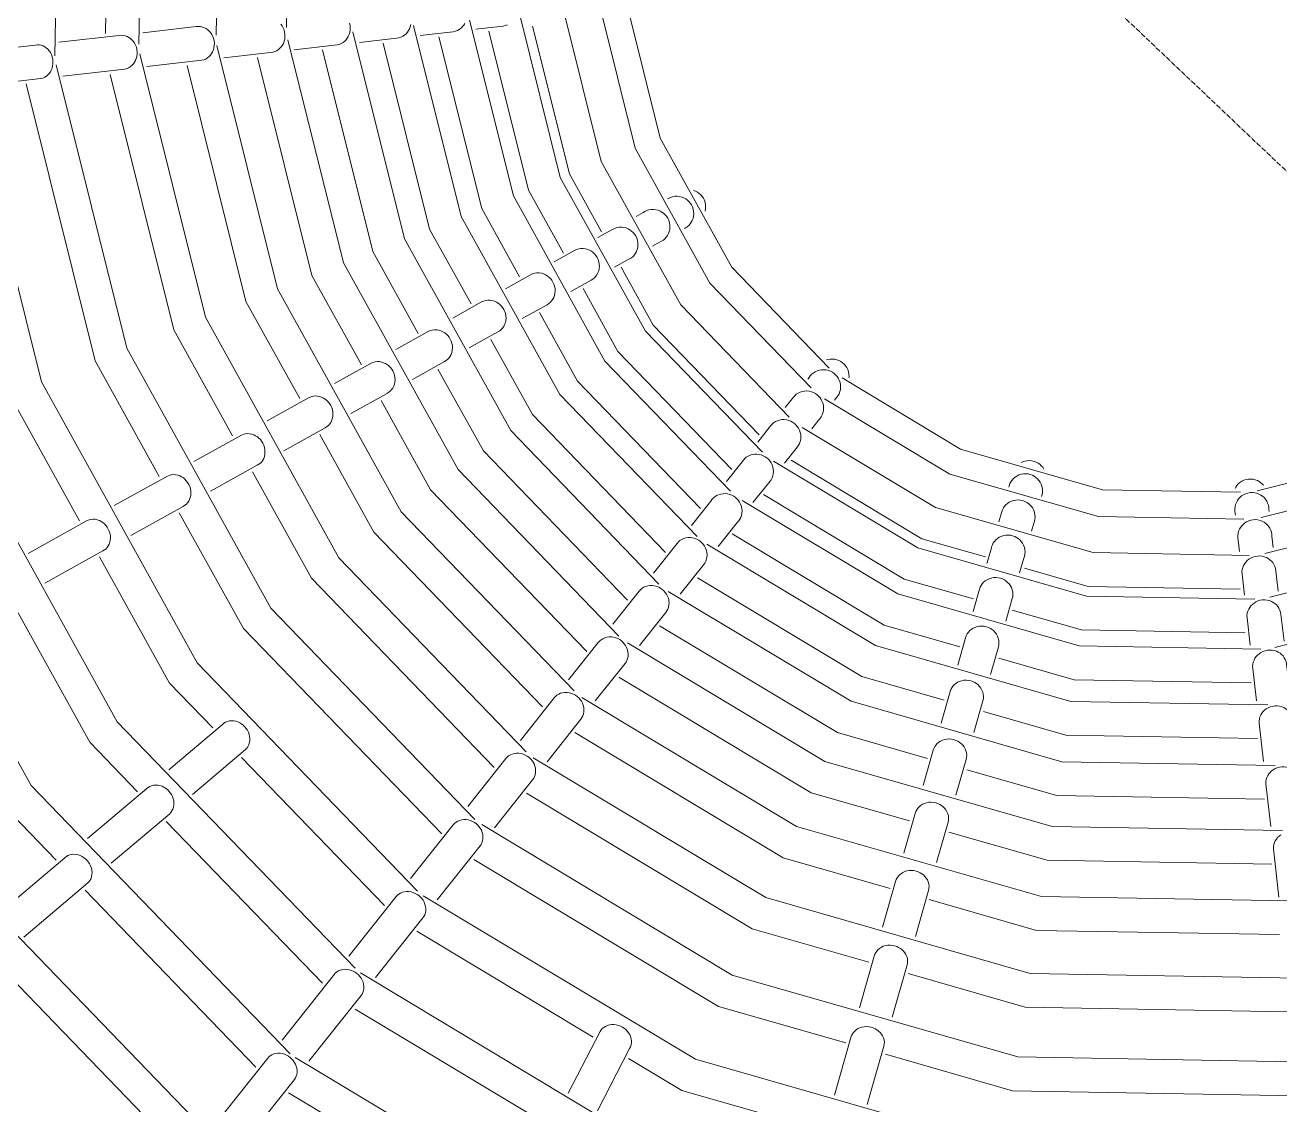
# Model space of a CAD drawing. Header units: millimetres. Extents: x -31757 to 121236, y -27283 to 63658.
# Drawn here: x 50528 to 51190, y 46747 to 47316 of the extents above; entities that cross this region are included whole.
import ezdxf

# ---------------------------------------------------------------- set-up
doc = ezdxf.new("R2010")
doc.units = ezdxf.units.MM
doc.linetypes.add('DASHDOT', pattern=[3.556, 2.54, -0.508, 0, -0.508])
doc.layers.add('11_見えがかり（家具）', color=8, linetype='Continuous', lineweight=9)
doc.layers.add('70_断面の位置', color=6, linetype='DASHDOT', lineweight=9)

msp = doc.modelspace()

# ---------------------------------------------------------------- linework, layer by layer
at = {"layer": '11_見えがかり（家具）'}
for points in [[(50482.28, 46879.04), (50630.75, 46725.29), (50813.95, 46615.22), (51019.4, 46556.3), (51233.1, 46552.57), (51440.49, 46604.28), (51627.42, 46707.9), (51781.16, 46856.37), (51891.24, 47039.57), (51950.16, 47245.02), (51953.89, 47458.72), (51902.18, 47666.11), (51798.56, 47853.04), (51650.09, 48006.78), (51466.89, 48116.86), (51261.44, 48175.78), (51047.74, 48179.51), (50840.35, 48127.8), (50653.42, 48024.18), (50499.68, 47875.71)], [(50764.91, 47660.69), (50702.32, 47556.53), (50667.95, 47436.65), (50665.83, 47315.14)], [(50570.29, 47311.99), (50572.71, 47450.88), (50590.42, 47512.63)], [(50546.4, 47454.82), (50543.7, 47300.24)], [(50590.52, 47448.22), (50588.04, 47306.32)], [(50630.99, 47442.18), (50628.7, 47311.09)], [(50811.99, 47324.37), (50831.9, 47244.51), (50873.87, 47168.8), (50931.04, 47109.59)], [(50831.11, 47326.39), (50849.77, 47251.55), (50889.3, 47180.22), (50942.6, 47125.04)], [(50845.42, 47327.5), (50863.05, 47256.78), (50900.78, 47188.72), (50952.25, 47135.42)], [(50662.89, 47316.89), (50663.54, 47316), (50664.1, 47314.99), (50664.55, 47313.88), (50664.87, 47312.69), (50665.03, 47311.46), (50665.04, 47310.23), (50664.9, 47309.01), (50664.61, 47307.86), (50664.2, 47306.78), (50663.68, 47305.82), (50663.09, 47304.96), (50662.4, 47304.2), (50661.59, 47303.51), (50660.68, 47302.91), (50659.68, 47302.44), (50658.6, 47302.12), (50657.48, 47301.97), (50632.84, 47299.16)], [(50699.14, 47317.36), (50699.4, 47316.15), (50699.51, 47314.92), (50699.46, 47313.69), (50699.26, 47312.51), (50698.93, 47311.4), (50698.48, 47310.39), (50697.95, 47309.48), (50697.31, 47308.65), (50696.56, 47307.89), (50695.69, 47307.21), (50694.71, 47306.64), (50693.65, 47306.22), (50692.54, 47305.96), (50669.97, 47303.39)], [(50759.95, 47317.31), (50759.39, 47316.41), (50758.74, 47315.59), (50757.95, 47314.82), (50757.05, 47314.15), (50756.05, 47313.6), (50754.96, 47313.19), (50753.81, 47312.94), (50736.33, 47310.94)], [(50762.46, 47319.01), (50785.58, 47226.27), (50833.85, 47139.19), (50900.19, 47070.5)], [(50788.9, 47321.91), (50810.32, 47236.01), (50855.22, 47155), (50916.93, 47091.11)], [(50545.83, 47307.34), (50577.57, 47310.95), (50578.67, 47311.06), (50579.76, 47311.01), (50580.83, 47310.79), (50581.83, 47310.42), (50582.76, 47309.94), (50583.59, 47309.36), (50584.35, 47308.67), (50585.07, 47307.85), (50585.71, 47306.91), (50586.25, 47305.85), (50586.67, 47304.7), (50586.94, 47303.5), (50587.07, 47302.26), (50587.05, 47301.04), (50586.88, 47299.85), (50586.58, 47298.74), (50586.17, 47297.72), (50585.67, 47296.81), (50585.07, 47295.97), (50584.36, 47295.19), (50583.53, 47294.5), (50582.6, 47293.92), (50581.59, 47293.48), (50580.51, 47293.2), (50547.86, 47289.48)], [(50590.14, 47312.39), (50618.27, 47315.59), (50619.38, 47315.7), (50620.49, 47315.63), (50621.56, 47315.41), (50622.58, 47315.04), (50623.51, 47314.55), (50624.35, 47313.97), (50625.11, 47313.27), (50625.83, 47312.45), (50626.48, 47311.5), (50627.01, 47310.44), (50627.43, 47309.3), (50627.7, 47308.09), (50627.82, 47306.85), (50627.79, 47305.63), (50627.61, 47304.45), (50627.3, 47303.33), (50626.88, 47302.31), (50626.37, 47301.4), (50625.76, 47300.57), (50625.03, 47299.79), (50624.19, 47299.11), (50623.24, 47298.53), (50622.21, 47298.1), (50621.13, 47297.83), (50592.18, 47294.53)], [(50700.89, 47312.82), (50728.12, 47203.63), (50784.2, 47102.45), (50862.33, 47021.54)], [(50731.45, 47316.69), (50731.17, 47315.53), (50730.75, 47314.45), (50730.23, 47313.48), (50729.63, 47312.62), (50728.93, 47311.84), (50728.11, 47311.13), (50727.19, 47310.53), (50726.16, 47310.04), (50725.06, 47309.71), (50723.92, 47309.53), (50704.33, 47307.3)], [(50732.95, 47316.21), (50758.08, 47215.43), (50810.09, 47121.61), (50882.54, 47046.58)], [(50788.87, 47183.52), (50768.84, 47219.67), (50746.24, 47310.28)], [(50782.45, 47316.59), (50781.34, 47316.19), (50780.19, 47315.94), (50765.7, 47314.29)], [(50812, 47196.17), (50793.57, 47229.41), (50772.67, 47313.25)], [(50832.09, 47207.36), (50815.15, 47237.91), (50795.72, 47315.83)], [(50497.7, 47301.85), (50533.21, 47305.9), (50534.29, 47306.01), (50535.38, 47305.96), (50536.43, 47305.75), (50537.43, 47305.39), (50538.34, 47304.91), (50539.17, 47304.33), (50539.93, 47303.65), (50540.64, 47302.83), (50541.28, 47301.89), (50541.82, 47300.84), (50542.24, 47299.69), (50542.52, 47298.49), (50542.66, 47297.26), (50542.64, 47296.03), (50542.48, 47294.85), (50542.19, 47293.73), (50541.79, 47292.71), (50541.31, 47291.79), (50540.73, 47290.95), (50540.02, 47290.17), (50539.21, 47289.47), (50538.29, 47288.89), (50537.29, 47288.45), (50536.24, 47288.16), (50499.73, 47284)], [(50629.15, 47305.67), (50661.17, 47177.26), (50726.36, 47059.65), (50817.65, 46965.11)], [(50666.62, 47308.56), (50695.94, 47190.96), (50756.4, 47081.88), (50841.28, 46994)], [(50763.25, 47169.29), (50741.33, 47208.84), (50716.89, 47306.87)], [(50588.43, 47301.31), (50623.1, 47162.26), (50693.47, 47035.31), (50792.29, 46932.98)], [(50705.36, 47137.15), (50679.2, 47184.36), (50650.53, 47299.32)], [(50735.34, 47153.79), (50711.37, 47197.03), (50684.86, 47303.34)], [(50544.29, 47295.54), (50581.6, 47145.91), (50657.61, 47008.78), (50765.26, 46897.31)], [(50637.39, 47099.67), (50606.35, 47155.66), (50572.75, 47290.42)], [(50672.86, 47119.35), (50644.42, 47170.66), (50613.41, 47295.04)], [(50444.14, 47283.99), (50487.78, 47108.96), (50576.56, 46948.8), (50702.1, 46818.79)], [(50496.11, 47290.25), (50536.53, 47128.16), (50618.67, 46979.97), (50735.01, 46859.5)], [(50598.71, 47078.23), (50564.85, 47139.32), (50528.43, 47285.39)], [(50387.97, 47277.68), (50435.2, 47088.25), (50531.13, 46915.19), (50667.83, 46773.63)], [(50866.94, 47224.69), (50867.37, 47224.97), (50868.44, 47225.49), (50869.59, 47225.86), (50870.8, 47226.08), (50872.03, 47226.12), (50873.24, 47225.99), (50874.4, 47225.71), (50875.49, 47225.29), (50876.48, 47224.75), (50877.36, 47224.12), (50878.16, 47223.39), (50878.89, 47222.53), (50879.54, 47221.55), (50880.06, 47220.46), (50880.45, 47219.3), (50880.67, 47218.08), (50880.73, 47216.84), (50880.62, 47215.63), (50880.35, 47214.46), (50879.94, 47213.37), (50879.41, 47212.38), (50878.8, 47211.5), (50878.08, 47210.7), (50877.23, 47209.97), (50876.27, 47209.33), (50875.63, 47209.02)], [(50880.63, 47229.2), (50880.64, 47229.2), (50881.74, 47228.78), (50882.74, 47228.25), (50883.62, 47227.62), (50884.43, 47226.89), (50885.17, 47226.04), (50885.82, 47225.06), (50886.34, 47223.98), (50886.73, 47222.81), (50886.95, 47221.59), (50887.01, 47220.36), (50886.9, 47219.13), (50886.69, 47218.26)], [(50850.3, 47215.43), (50854.1, 47217.54), (50854.9, 47218.07), (50855.97, 47218.57), (50857.11, 47218.94), (50858.31, 47219.14), (50859.53, 47219.17), (50860.73, 47219.04), (50861.88, 47218.74), (50862.96, 47218.31), (50863.94, 47217.77), (50864.82, 47217.13), (50865.61, 47216.4), (50866.34, 47215.53), (50866.98, 47214.55), (50867.51, 47213.46), (50867.89, 47212.3), (50868.11, 47211.08), (50868.17, 47209.85), (50868.06, 47208.63), (50867.79, 47207.47), (50867.39, 47206.39), (50866.87, 47205.4), (50866.26, 47204.53), (50865.54, 47203.74), (50864.71, 47203.02), (50863.75, 47202.39), (50862.68, 47201.88), (50858.96, 47199.82)], [(50830.19, 47204.28), (50837.24, 47208.19), (50838.14, 47208.77), (50839.19, 47209.27), (50840.33, 47209.62), (50841.51, 47209.81), (50842.72, 47209.83), (50843.91, 47209.69), (50845.06, 47209.39), (50846.13, 47208.95), (50847.1, 47208.4), (50847.97, 47207.76), (50848.76, 47207.01), (50849.48, 47206.15), (50850.12, 47205.16), (50850.64, 47204.07), (50851.02, 47202.91), (50851.24, 47201.69), (50851.3, 47200.46), (50851.19, 47199.25), (50850.93, 47198.1), (50850.53, 47197.02), (50850.01, 47196.04), (50849.41, 47195.17), (50848.7, 47194.39), (50847.87, 47193.68), (50846.92, 47193.06), (50845.87, 47192.56), (50838.85, 47188.67)], [(50807.1, 47191.57), (50817.88, 47197.55), (50818.93, 47198.03), (50820.05, 47198.37), (50821.23, 47198.55), (50822.43, 47198.56), (50823.61, 47198.41), (50824.74, 47198.1), (50825.8, 47197.65), (50826.77, 47197.09), (50827.63, 47196.45), (50828.41, 47195.7), (50829.14, 47194.83), (50829.77, 47193.84), (50830.28, 47192.75), (50830.66, 47191.58), (50830.88, 47190.37), (50830.94, 47189.14), (50830.83, 47187.94), (50830.57, 47186.79), (50830.18, 47185.72), (50829.67, 47184.74), (50829.07, 47183.89), (50828.37, 47183.11), (50827.55, 47182.41), (50826.61, 47181.8), (50815.83, 47175.83)], [(50781.47, 47177.36), (50794.66, 47184.67), (50795.69, 47185.15), (50796.81, 47185.48), (50797.97, 47185.65), (50799.16, 47185.65), (50800.33, 47185.48), (50801.46, 47185.16), (50802.51, 47184.71), (50803.47, 47184.14), (50804.33, 47183.49), (50805.1, 47182.74), (50805.82, 47181.86), (50806.44, 47180.87), (50806.96, 47179.78), (50807.33, 47178.61), (50807.55, 47177.4), (50807.61, 47176.18), (50807.51, 47174.98), (50807.25, 47173.83), (50806.86, 47172.77), (50806.36, 47171.8), (50805.76, 47170.95), (50805.07, 47170.19), (50804.26, 47169.49), (50803.32, 47168.89), (50790.2, 47161.62)], [(50859.4, 47158.09), (50842.47, 47188.63)], [(50753.55, 47161.88), (50768.83, 47170.36), (50769.86, 47170.82), (50770.96, 47171.14), (50772.12, 47171.3), (50773.3, 47171.29), (50774.46, 47171.11), (50775.57, 47170.79), (50776.62, 47170.32), (50777.57, 47169.75), (50778.42, 47169.09), (50779.19, 47168.34), (50779.9, 47167.46), (50780.52, 47166.46), (50781.03, 47165.37), (50781.4, 47164.21), (50781.62, 47162.99), (50781.68, 47161.77), (50781.58, 47160.58), (50781.33, 47159.44), (50780.94, 47158.38), (50780.45, 47157.42), (50779.86, 47156.58), (50779.17, 47155.82), (50778.37, 47155.14), (50777.44, 47154.55), (50762.27, 47146.14)], [(50840.75, 47144.3), (50822.42, 47177.37)], [(51177.92, 47070.78), (51249.68, 47088.67), (51317.74, 47126.4), (51370.23, 47177.09)], [(50819.38, 47128.48), (50799.27, 47164.76)], [(51180.06, 47056.72), (51254.91, 47075.39), (51326.24, 47114.92), (51381.42, 47168.22)], [(50915.26, 47100.24), (50859.4, 47158.09)], [(50556.71, 47054.94), (50519.78, 47121.56), (50511.8, 47153.57)], [(50723.56, 47145.26), (50740.69, 47154.76), (50741.71, 47155.21), (50742.81, 47155.52), (50743.95, 47155.67), (50745.12, 47155.65), (50746.27, 47155.47), (50747.38, 47155.13), (50748.42, 47154.66), (50749.36, 47154.08), (50750.2, 47153.41), (50750.97, 47152.65), (50751.67, 47151.77), (50752.29, 47150.78), (50752.8, 47149.68), (50753.17, 47148.52), (50753.39, 47147.31), (50753.45, 47146.09), (50753.35, 47144.9), (50753.1, 47143.76), (50752.72, 47142.71), (50752.22, 47141.76), (50751.64, 47140.93), (50750.97, 47140.18), (50750.17, 47139.5), (50749.25, 47138.92), (50732.29, 47129.52)], [(51182.06, 47037.6), (51261.95, 47057.52), (51337.66, 47099.49), (51396.58, 47156.38)], [(50795.62, 47110.9), (50773.62, 47150.58)], [(50691.15, 47127.29), (50710.48, 47138.01), (50711.48, 47138.45), (50712.57, 47138.75), (50713.71, 47138.89), (50714.86, 47138.86), (50716.01, 47138.66), (50717.1, 47138.32), (50718.13, 47137.84), (50719.07, 47137.25), (50719.91, 47136.58), (50720.66, 47135.82), (50721.36, 47134.93), (50721.98, 47133.94), (50722.48, 47132.84), (50722.85, 47131.67), (50723.07, 47130.47), (50723.13, 47129.25), (50723.04, 47128.06), (50722.79, 47126.93), (50722.41, 47125.89), (50721.92, 47124.95), (50721.35, 47124.12), (50720.68, 47123.38), (50719.89, 47122.71), (50718.98, 47122.14), (50699.88, 47111.55)], [(50900.87, 47082.04), (50840.75, 47144.3)], [(50950.83, 47139.77), (50951.42, 47139.96), (50952.63, 47140.18), (50953.87, 47140.24), (50955.09, 47140.12), (50956.27, 47139.85), (50957.36, 47139.43), (50958.36, 47138.9), (50959.25, 47138.28), (50960.06, 47137.55), (50960.8, 47136.7), (50961.45, 47135.72), (50961.98, 47134.64), (50962.37, 47133.48), (50962.6, 47132.26), (50962.65, 47131.02), (50962.6, 47130.41)], [(51184.64, 47014.55), (51270.45, 47035.94), (51351.45, 47080.84), (51415.35, 47142.55)], [(50769.73, 47091.75), (50745.79, 47134.93)], [(50940.95, 47129.62), (50941.58, 47130.42), (50942.2, 47131.3), (50942.91, 47132.09), (50943.76, 47132.82), (50944.73, 47133.46), (50945.8, 47133.98), (50946.96, 47134.36), (50948.17, 47134.57), (50949.4, 47134.62), (50950.62, 47134.5), (50951.79, 47134.22), (50952.89, 47133.81), (50953.88, 47133.27), (50954.77, 47132.65), (50955.58, 47131.92), (50956.32, 47131.07), (50956.98, 47130.1), (50957.51, 47129.02), (50957.9, 47127.86), (50958.13, 47126.65), (50958.19, 47125.42), (50958.09, 47124.21), (50957.83, 47123.04), (50957.42, 47121.96), (50956.9, 47120.97), (50956.28, 47120.09), (50955.57, 47119.3), (50954.93, 47118.5)], [(50884.22, 47061.34), (50819.38, 47128.48)], [(50959.01, 47130.24), (51021.55, 47092.66), (51096.36, 47071.21), (51169.23, 47069.93)], [(51187.39, 46988.06), (51280.19, 47011.2), (51367.27, 47059.47), (51435.96, 47125.81)], [(50655.67, 47107.63), (50677.81, 47119.9), (50678.81, 47120.34), (50679.89, 47120.62), (50681.01, 47120.75), (50682.16, 47120.71), (50683.29, 47120.51), (50684.38, 47120.15), (50685.4, 47119.67), (50686.34, 47119.07), (50687.16, 47118.4), (50687.92, 47117.63), (50688.61, 47116.74), (50689.22, 47115.74), (50689.72, 47114.64), (50690.09, 47113.48), (50690.31, 47112.27), (50690.37, 47111.06), (50690.28, 47109.88), (50690.04, 47108.75), (50689.66, 47107.71), (50689.18, 47106.78), (50688.61, 47105.96), (50687.95, 47105.23), (50687.16, 47104.57), (50686.26, 47104.01), (50664.39, 47091.89)], [(50824.25, 46985.94), (50741.93, 47071.18), (50715.8, 47118.32)], [(50928.99, 47114.59), (50932.7, 47119.25), (50933.31, 47120.12), (50934.02, 47120.91), (50934.86, 47121.63), (50935.82, 47122.26), (50936.88, 47122.77), (50938.03, 47123.14), (50939.24, 47123.34), (50940.47, 47123.39), (50941.68, 47123.26), (50942.85, 47122.98), (50943.94, 47122.56), (50944.94, 47122.02), (50945.82, 47121.4), (50946.63, 47120.67), (50947.38, 47119.82), (50948.03, 47118.85), (50948.57, 47117.78), (50948.96, 47116.63), (50949.2, 47115.42), (50949.27, 47114.2), (50949.17, 47113), (50948.91, 47111.84), (50948.52, 47110.76), (50948, 47109.78), (50947.39, 47108.91), (50946.68, 47108.13), (50942.98, 47103.47)], [(50949.74, 47119.28), (51015.85, 47079.56), (51094.25, 47057.08), (51170.96, 47055.74)], [(50865.81, 47038.22), (50795.62, 47110.9)], [(50914.56, 47096.44), (50920.75, 47104.23), (50921.35, 47105.09), (50922.05, 47105.87), (50922.89, 47106.58), (50923.84, 47107.2), (50924.9, 47107.7), (50926.04, 47108.06), (50927.24, 47108.26), (50928.46, 47108.3), (50929.67, 47108.16), (50930.84, 47107.88), (50931.93, 47107.45), (50932.92, 47106.92), (50933.81, 47106.29), (50934.62, 47105.57), (50935.36, 47104.72), (50936.02, 47103.75), (50936.56, 47102.68), (50936.96, 47101.54), (50937.2, 47100.34), (50937.28, 47099.12), (50937.19, 47097.93), (50936.94, 47096.78), (50936.55, 47095.72), (50936.04, 47094.74), (50935.44, 47093.89), (50934.74, 47093.11), (50928.54, 47085.32)], [(50616.99, 47086.19), (50642.05, 47100.08), (50643.04, 47100.5), (50644.11, 47100.78), (50645.22, 47100.89), (50646.36, 47100.84), (50647.48, 47100.63), (50648.56, 47100.27), (50649.58, 47099.77), (50650.5, 47099.17), (50651.32, 47098.49), (50652.07, 47097.72), (50652.76, 47096.83), (50653.37, 47095.82), (50653.87, 47094.73), (50654.23, 47093.56), (50654.45, 47092.36), (50654.51, 47091.15), (50654.42, 47089.97), (50654.18, 47088.85), (50653.82, 47087.82), (50653.34, 47086.89), (50652.77, 47086.08), (50652.12, 47085.36), (50651.34, 47084.71), (50650.45, 47084.16), (50625.72, 47070.45)], [(50711.89, 47048.94), (50683.39, 47100.35)], [(50937.92, 47104.18), (51008.2, 47061.95), (51091.41, 47038.09), (51173.7, 47036.65)], [(50845.77, 47013.01), (50769.73, 47091.75)], [(50898, 47075.63), (50906.32, 47086.09), (50906.91, 47086.94), (50907.61, 47087.71), (50908.43, 47088.41), (50909.38, 47089.02), (50910.43, 47089.52), (50911.57, 47089.87), (50912.76, 47090.06), (50913.98, 47090.08), (50915.18, 47089.95), (50916.34, 47089.66), (50917.43, 47089.23), (50918.42, 47088.69), (50919.31, 47088.07), (50920.12, 47087.34), (50920.87, 47086.5), (50921.53, 47085.53), (50922.07, 47084.47), (50922.48, 47083.33), (50922.72, 47082.13), (50922.8, 47080.93), (50922.72, 47079.74), (50922.48, 47078.61), (50922.09, 47077.55), (50921.59, 47076.59), (50921, 47075.74), (50920.31, 47074.97), (50911.99, 47064.51)], [(50922.81, 47086.43), (50998.95, 47040.68), (51087.98, 47015.15), (51176.84, 47013.6)], [(51034.58, 47035.82), (51001.02, 47045.44), (50932.08, 47086.86)], [(51053.5, 47085.57), (51054.31, 47085.97), (51055.47, 47086.35), (51056.69, 47086.58), (51057.93, 47086.63), (51059.15, 47086.52), (51060.33, 47086.25), (51061.43, 47085.84), (51062.43, 47085.31), (51063.32, 47084.69), (51064.12, 47083.96), (51064.87, 47083.11), (51065.52, 47082.14), (51065.53, 47082.13)], [(50574.99, 47062.9), (50603.06, 47078.46), (50604.04, 47078.88), (50605.1, 47079.15), (50606.21, 47079.25), (50607.33, 47079.19), (50608.45, 47078.97), (50609.52, 47078.6), (50610.52, 47078.09), (50611.44, 47077.49), (50612.26, 47076.8), (50613, 47076.02), (50613.69, 47075.13), (50614.29, 47074.12), (50614.78, 47073.02), (50615.15, 47071.86), (50615.37, 47070.66), (50615.43, 47069.45), (50615.34, 47068.28), (50615.11, 47067.16), (50614.74, 47066.14), (50614.27, 47065.22), (50613.71, 47064.42), (50613.06, 47063.7), (50612.29, 47063.06), (50611.41, 47062.52), (50583.71, 47047.17)], [(50679, 47024.6), (50647.91, 47080.69)], [(51047.15, 47073.4), (51047.55, 47074.49), (51048.07, 47075.48), (51048.69, 47076.36), (51049.41, 47077.16), (51050.26, 47077.89), (51051.23, 47078.53), (51052.3, 47079.06), (51053.47, 47079.44), (51054.68, 47079.66), (51055.92, 47079.72), (51057.14, 47079.61), (51058.32, 47079.34), (51059.42, 47078.93), (51060.42, 47078.41), (51061.31, 47077.8), (51062.12, 47077.08), (51062.87, 47076.24), (51063.53, 47075.27), (51064.07, 47074.2), (51064.46, 47073.05), (51064.69, 47071.84), (51064.76, 47070.62), (51064.66, 47069.41), (51064.39, 47068.25), (51064.21, 47067.77)], [(51046.99, 47072.71), (51047.15, 47073.4)], [(51166.35, 47071.98), (51166.71, 47072.65), (51167.33, 47073.54), (51168.06, 47074.35), (51168.91, 47075.09)], [(51168.91, 47075.09), (51169.89, 47075.74), (51170.97, 47076.27), (51172.13, 47076.65), (51173.35, 47076.88), (51174.59, 47076.94), (51175.81, 47076.83), (51176.99, 47076.56), (51178.09, 47076.15), (51179.09, 47075.62), (51179.97, 47075), (51180.78, 47074.28), (51181.3, 47073.69)], [(50879.6, 47052.5), (50889.78, 47065.29), (50890.36, 47066.13), (50891.05, 47066.89), (50891.87, 47067.59), (50892.81, 47068.19), (50893.85, 47068.67), (50894.98, 47069.01), (50896.17, 47069.2), (50897.38, 47069.22), (50898.58, 47069.07), (50899.73, 47068.78), (50900.82, 47068.35), (50901.81, 47067.81), (50902.7, 47067.18), (50903.51, 47066.46), (50904.26, 47065.61), (50904.92, 47064.65), (50905.47, 47063.59), (50905.88, 47062.46), (50906.13, 47061.27), (50906.22, 47060.07), (50906.14, 47058.9), (50905.9, 47057.77), (50905.53, 47056.72), (50905.04, 47055.77), (50904.45, 47054.93), (50903.76, 47054.17), (50893.59, 47041.38)], [(50906.31, 47065.59), (50988.35, 47016.3), (51084.05, 46988.85), (51179.92, 46987.18)], [(51028.27, 47013.71), (50991.77, 47024.17), (50917.59, 47068.75)], [(51043.6, 47060.72), (51044.11, 47061.7), (51044.72, 47062.57), (51045.44, 47063.36), (51046.28, 47064.09), (51047.24, 47064.73), (51048.32, 47065.25), (51049.47, 47065.63), (51050.69, 47065.85), (51051.92, 47065.91), (51053.15, 47065.8), (51054.32, 47065.53), (51055.42, 47065.13), (51056.43, 47064.61), (51057.32, 47064), (51058.14, 47063.3), (51058.89, 47062.46), (51059.56, 47061.51), (51060.1, 47060.45), (51060.5, 47059.31), (51060.74, 47058.11), (51060.82, 47056.9), (51060.72, 47055.7), (51060.47, 47054.56), (51060.13, 47053.65), (51058.94, 47049.48)], [(51167.02, 47064.61), (51167.56, 47065.6), (51168.19, 47066.47), (51168.92, 47067.27), (51169.78, 47067.99), (51170.76, 47068.63), (51171.85, 47069.15), (51173.02, 47069.52), (51174.24, 47069.74), (51175.48, 47069.79), (51176.7, 47069.67), (51177.87, 47069.4), (51178.96, 47068.98), (51179.96, 47068.45), (51180.84, 47067.83), (51181.64, 47067.11), (51182.38, 47066.27), (51183.02, 47065.3), (51183.54, 47064.23), (51183.92, 47063.07), (51184.13, 47061.87), (51184.17, 47060.85), (51184.29, 47059.84)], [(50643.14, 46998.07), (50609.31, 47059.11)], [(51041.77, 47054.4), (51042.94, 47058.49), (51043.2, 47059.64), (51043.6, 47060.72)], [(51166.56, 47057.82), (51166.45, 47058.74), (51166.24, 47059.94), (51166.19, 47061.17), (51166.31, 47062.37), (51166.6, 47063.53), (51167.02, 47064.61)], [(50529.56, 47037.72), (50560.72, 47054.99), (50561.69, 47055.4), (50562.74, 47055.65), (50563.84, 47055.75), (50564.96, 47055.68), (50566.06, 47055.44), (50567.12, 47055.06), (50568.12, 47054.55), (50569.03, 47053.94), (50569.84, 47053.25), (50570.58, 47052.47), (50571.26, 47051.57), (50571.86, 47050.56), (50572.35, 47049.46), (50572.71, 47048.3), (50572.93, 47047.1), (50572.99, 47045.89), (50572.91, 47044.73), (50572.68, 47043.62), (50572.32, 47042.6), (50571.85, 47041.69), (50571.3, 47040.89), (50570.66, 47040.18), (50569.89, 47039.55), (50569.02, 47039.02), (50538.28, 47021.98)], [(51169.21, 47051.39), (51169.84, 47052.25), (51170.58, 47053.03), (51171.44, 47053.75), (51172.43, 47054.38), (51173.52, 47054.89), (51174.69, 47055.25), (51175.91, 47055.46), (51177.15, 47055.51), (51178.37, 47055.38), (51179.54, 47055.11), (51180.63, 47054.69), (51181.62, 47054.17), (51182.5, 47053.55), (51183.3, 47052.83), (51184.03, 47051.99), (51184.67, 47051.03), (51185.18, 47049.97), (51185.55, 47048.83), (51185.76, 47047.63), (51185.78, 47046.77), (51186.47, 47040.76)], [(50800.89, 46956.78), (50711.89, 47048.94)], [(50859.51, 47027.35), (50871.96, 47043), (50872.64, 47043.75), (50873.45, 47044.43), (50874.38, 47045.03), (50875.42, 47045.5), (50876.54, 47045.83), (50877.72, 47046.01), (50878.93, 47046.02), (50880.12, 47045.87), (50881.28, 47045.57), (50882.36, 47045.14), (50883.35, 47044.6), (50884.24, 47043.97), (50885.05, 47043.25), (50885.8, 47042.41), (50886.46, 47041.45), (50887.01, 47040.39), (50887.43, 47039.26), (50887.69, 47038.09), (50887.78, 47036.9), (50887.71, 47035.73), (50887.48, 47034.61), (50887.11, 47033.57), (50886.63, 47032.63), (50886.05, 47031.79), (50873.6, 47016.14)], [(51021.04, 46988.36), (50981.17, 46999.79), (50901, 47047.96)], [(51038.29, 47042.22), (51038.8, 47043.19), (51039.4, 47044.05), (51040.1, 47044.83), (51040.94, 47045.55), (51041.9, 47046.19), (51042.97, 47046.7), (51044.13, 47047.08), (51045.34, 47047.3), (51046.57, 47047.36), (51047.79, 47047.25), (51048.97, 47046.99), (51050.07, 47046.59), (51051.08, 47046.08), (51051.98, 47045.48), (51052.8, 47044.78), (51053.56, 47043.95), (51054.23, 47043.01), (51054.78, 47041.96), (51055.19, 47040.83), (51055.44, 47039.65), (51055.52, 47038.45), (51055.43, 47037.27), (51055.18, 47036.13), (51054.81, 47035.12), (51052.59, 47027.38)], [(51168.73, 47038.74), (51168.06, 47044.61), (51167.85, 47045.8), (51167.81, 47047.01), (51167.94, 47048.2), (51168.23, 47049.35), (51168.66, 47050.42), (51169.21, 47051.39)], [(50887.61, 47042.64), (50976.56, 46989.19), (51079.68, 46959.62), (51183.59, 46957.81)], [(51035.44, 47032.3), (51037.65, 47040.01), (51037.9, 47041.15), (51038.29, 47042.22)], [(50604.2, 46969.26), (50567.23, 47035.97)], [(51171.28, 47015.7), (51170.02, 47026.76), (51169.99, 47027.96), (51170.13, 47029.14), (51170.43, 47030.27), (51170.86, 47031.33), (51171.41, 47032.29), (51172.05, 47033.14), (51172.8, 47033.91)], [(51172.8, 47033.91), (51173.67, 47034.62), (51174.66, 47035.23), (51175.75, 47035.73), (51176.92, 47036.09), (51178.15, 47036.29), (51179.38, 47036.33), (51180.6, 47036.2), (51181.77, 47035.92), (51182.86, 47035.51), (51183.85, 47034.98), (51184.72, 47034.37), (51185.51, 47033.66), (51186.24, 47032.82), (51186.87, 47031.87), (51187.37, 47030.82), (51187.73, 47029.69), (51187.93, 47028.5), (51189.16, 47017.73)], [(51169.04, 47018.88), (51088.75, 47020.29), (51055.16, 47029.91)], [(50775.42, 46924.76), (50679, 47024.6)], [(50837.98, 47000.28), (50851.92, 47017.8), (50852.59, 47018.54), (50853.39, 47019.21), (50854.31, 47019.8), (50855.34, 47020.26), (50856.46, 47020.59), (50857.64, 47020.75), (50858.84, 47020.76), (50860.03, 47020.61), (50861.18, 47020.3), (50862.26, 47019.87), (50863.25, 47019.32), (50864.13, 47018.7), (50864.94, 47017.98), (50865.69, 47017.13), (50866.36, 47016.18), (50866.91, 47015.13), (50867.33, 47014), (50867.6, 47012.83), (50867.7, 47011.65), (50867.63, 47010.49), (50867.41, 47009.38), (50867.05, 47008.35), (50866.57, 47007.42), (50866, 47006.59), (50852.07, 46989.08)], [(51012.8, 46960.23), (50969.38, 46972.68), (50882.77, 47024.72)], [(51028.1, 47006.98), (51031.5, 47018.83), (51031.88, 47019.88)], [(51031.88, 47019.88), (51032.38, 47020.84), (51032.97, 47021.69), (51033.68, 47022.47), (51034.51, 47023.19), (51035.46, 47023.81), (51036.53, 47024.32), (51037.68, 47024.7), (51038.88, 47024.92), (51040.12, 47024.97), (51041.34, 47024.87), (51042.52, 47024.61), (51043.62, 47024.22), (51044.63, 47023.71), (51045.53, 47023.12), (51046.36, 47022.43), (51047.12, 47021.61), (51047.8, 47020.67), (51048.35, 47019.64), (51048.77, 47018.52), (51049.03, 47017.35), (51049.12, 47016.17), (51049.04, 47014.99), (51048.8, 47013.87), (51045.4, 47002.02)], [(50867.31, 47017.59), (50963.72, 46959.66), (51074.92, 46927.77), (51187.44, 46925.81)], [(51175.47, 47010.82), (51176.34, 47011.52), (51177.34, 47012.12), (51178.43, 47012.61), (51179.61, 47012.96), (51180.83, 47013.16), (51182.07, 47013.19), (51183.29, 47013.06), (51184.46, 47012.78), (51185.54, 47012.37), (51186.52, 47011.84), (51187.4, 47011.23), (51188.18, 47010.52), (51188.9, 47009.69), (51189.52, 47008.75), (51190.02, 47007.71), (51190.37, 47006.58), (51190.56, 47005.42), (51192.17, 46991.32)], [(50562.09, 46938.09), (50521.8, 47010.78)], [(51171.71, 46995.84), (51085.32, 46997.35), (51048.78, 47007.83)], [(51174.29, 46989.28), (51172.64, 47003.77), (51172.62, 47004.95), (51172.77, 47006.12), (51173.07, 47007.24), (51173.52, 47008.28), (51174.07, 47009.23), (51174.72, 47010.07), (51175.47, 47010.82)], [(51004.01, 46929.54), (50956.54, 46943.15), (50862.72, 46999.53)], [(51024.53, 46994.28), (51025.03, 46995.23), (51025.62, 46996.08), (51026.31, 46996.84), (51027.13, 46997.55), (51028.08, 46998.17), (51029.14, 46998.68), (51030.29, 46999.05), (51031.5, 46999.27), (51032.73, 46999.33), (51033.95, 46999.22), (51035.13, 46998.97), (51036.23, 46998.58), (51037.25, 46998.08), (51038.15, 46997.49), (51038.98, 46996.81), (51039.75, 46996), (51040.43, 46995.08), (51040.99, 46994.05), (51041.42, 46992.95), (51041.68, 46991.79), (51041.78, 46990.62), (51041.71, 46989.46), (51041.48, 46988.34), (51037.32, 46973.85)], [(50747.76, 46889.74), (50643.14, 46998.07)], [(50814.72, 46971.03), (50830.39, 46990.73), (50831.05, 46991.47), (50831.85, 46992.13), (50832.76, 46992.71), (50833.79, 46993.16), (50834.9, 46993.48), (50836.07, 46993.64), (50837.26, 46993.64), (50838.45, 46993.48), (50839.59, 46993.17), (50840.67, 46992.73), (50841.66, 46992.19), (50842.55, 46991.56), (50843.36, 46990.84), (50844.11, 46990), (50844.78, 46989.05), (50845.34, 46988), (50845.76, 46986.88), (50846.03, 46985.72), (50846.13, 46984.54), (50846.08, 46983.39), (50845.86, 46982.29), (50845.51, 46981.27), (50845.04, 46980.34), (50844.47, 46979.53), (50828.8, 46959.83)], [(51020.02, 46978.81), (51024.16, 46993.24), (51024.53, 46994.28)], [(50845.77, 46990.53), (50949.93, 46927.94), (51069.81, 46893.57), (51191.32, 46891.45)], [(51179.96, 46985.4), (51181.03, 46985.93), (51182.18, 46986.34), (51183.39, 46986.59), (51184.63, 46986.68), (51185.85, 46986.61), (51187.03, 46986.4), (51188.14, 46986.04), (51189.15, 46985.57), (51190.05, 46985.01), (51190.87, 46984.36), (51191.64, 46983.57), (51192.31, 46982.67), (51192.86, 46981.67), (51193.27, 46980.58), (51193.52, 46979.43), (51195.52, 46961.95)], [(51174.88, 46969.42), (51081.39, 46971.05), (51041.66, 46982.44)], [(51177.64, 46959.91), (51175.7, 46976.92), (51175.62, 46978.08), (51175.7, 46979.24), (51175.95, 46980.36), (51176.34, 46981.41), (51176.85, 46982.37), (51177.45, 46983.23), (51178.16, 46984.02), (51178.99, 46984.75), (51179.96, 46985.4)], [(50627.03, 46945.63), (50604.2, 46969.26)], [(50994.56, 46896.58), (50942.75, 46911.44), (50841.18, 46972.47)], [(51016.37, 46965.82), (51016.85, 46966.76), (51017.44, 46967.6), (51018.13, 46968.36), (51018.95, 46969.06), (51019.89, 46969.68), (51020.94, 46970.18), (51022.09, 46970.55), (51023.29, 46970.77), (51024.52, 46970.82), (51025.74, 46970.72), (51026.92, 46970.47), (51028.03, 46970.09), (51029.04, 46969.59), (51029.95, 46969.01), (51030.78, 46968.34), (51031.56, 46967.54), (51032.24, 46966.62), (51032.81, 46965.61), (51033.25, 46964.52), (51033.52, 46963.37), (51033.63, 46962.21), (51033.56, 46961.06), (51033.34, 46959.96), (51028.52, 46943.16)], [(50789.24, 46939.01), (50807.12, 46961.48), (50807.78, 46962.21), (50808.57, 46962.86), (50809.48, 46963.43), (50810.49, 46963.88), (50811.6, 46964.18), (50812.76, 46964.34), (50813.95, 46964.33), (50815.13, 46964.16), (50816.27, 46963.85), (50817.35, 46963.41), (50818.34, 46962.86), (50819.22, 46962.24), (50820.03, 46961.52), (50820.79, 46960.68), (50821.46, 46959.73), (50822.02, 46958.68), (50822.45, 46957.57), (50822.72, 46956.41), (50822.83, 46955.25), (50822.78, 46954.1), (50822.57, 46953.01), (50822.23, 46952), (50821.77, 46951.08), (50821.21, 46950.28), (50803.33, 46927.8)], [(50821.74, 46961.74), (50935.03, 46893.67), (51064.28, 46856.61), (51194.91, 46854.33)], [(51011.22, 46948.12), (51016, 46964.79), (51016.37, 46965.82)], [(51178.14, 46940.05), (51077.02, 46941.82), (51033.56, 46954.28)], [(51181.29, 46927.91), (51178.99, 46948.07), (51178.98, 46949.23), (51179.15, 46950.37), (51179.47, 46951.46), (51179.93, 46952.48), (51180.5, 46953.4), (51181.16, 46954.21), (51181.92, 46954.95), (51182.8, 46955.62)], [(51182.8, 46955.62), (51183.8, 46956.21), (51184.91, 46956.67), (51186.09, 46957.01), (51187.31, 46957.19), (51188.55, 46957.21), (51189.77, 46957.07), (51190.93, 46956.79), (51192.01, 46956.37), (51192.98, 46955.85), (51193.84, 46955.25), (51194.62, 46954.55), (51195.33, 46953.73), (51195.93, 46952.81), (51196.42, 46951.78), (51196.75, 46950.68), (51196.93, 46949.54), (51199.16, 46929.95)], [(50603.76, 46923.5), (50632.06, 46947.46), (50632.82, 46948.09), (50633.7, 46948.61), (50634.68, 46949.02), (50635.74, 46949.28), (50636.86, 46949.39), (50638.01, 46949.33), (50639.14, 46949.11), (50640.24, 46948.75), (50641.27, 46948.27), (50642.22, 46947.68), (50643.07, 46947.01), (50643.85, 46946.26), (50644.57, 46945.39), (50645.21, 46944.41), (50645.75, 46943.34), (50646.15, 46942.2), (50646.41, 46941.03), (50646.51, 46939.86), (50646.45, 46938.72), (50646.25, 46937.63), (50645.91, 46936.63), (50645.46, 46935.73), (50644.92, 46934.95), (50644.28, 46934.25), (50616.28, 46910.55)], [(50984.35, 46860.96), (50927.85, 46877.16), (50817.91, 46943.22)], [(51010.03, 46938.04), (51010.97, 46938.65), (51012.02, 46939.14), (51013.16, 46939.51), (51014.36, 46939.72), (51015.58, 46939.78), (51016.8, 46939.68), (51017.98, 46939.43), (51019.09, 46939.06), (51020.11, 46938.57), (51021.02, 46937.99), (51021.86, 46937.32), (51022.64, 46936.53), (51023.33, 46935.63), (51023.91, 46934.62), (51024.35, 46933.54), (51024.63, 46932.41), (51024.74, 46931.26), (51024.69, 46930.12), (51024.47, 46929.03), (51019.07, 46910.2)], [(50587.3, 46911.98), (50562.09, 46938.09)], [(51001.77, 46915.16), (51007.12, 46933.81), (51007.48, 46934.83), (51007.96, 46935.76), (51008.53, 46936.59), (51009.21, 46937.34), (51010.03, 46938.04)], [(50717.5, 46851.94), (50642.15, 46929.96)], [(50761.48, 46904.1), (50781.65, 46929.46), (50782.3, 46930.17), (50783.08, 46930.82), (50783.98, 46931.38), (50784.99, 46931.82), (50786.09, 46932.11), (50787.24, 46932.26), (50788.43, 46932.25), (50789.61, 46932.08), (50790.74, 46931.76), (50791.82, 46931.32), (50792.8, 46930.77), (50793.69, 46930.14), (50794.5, 46929.42), (50795.26, 46928.58), (50795.93, 46927.63), (50796.49, 46926.6), (50796.93, 46925.49), (50797.21, 46924.34), (50797.32, 46923.18), (50797.28, 46922.04), (50797.08, 46920.96), (50796.74, 46919.96), (50796.29, 46919.05), (50795.74, 46918.25), (50775.56, 46892.9)], [(50796.07, 46929.83), (50918.71, 46856.14), (51058.24, 46816.14), (51200.12, 46813.66)], [(51181.81, 46908.06), (51072.26, 46909.97), (51024.74, 46923.6)], [(51185.2, 46893.56), (51182.63, 46916.12), (51182.64, 46917.27), (51182.81, 46918.39), (51183.14, 46919.47), (51183.6, 46920.47), (51184.18, 46921.38), (51184.85, 46922.18), (51185.61, 46922.91), (51186.5, 46923.57), (51187.5, 46924.14)], [(51187.5, 46924.14), (51188.61, 46924.6), (51189.79, 46924.93), (51191.02, 46925.1), (51192.26, 46925.12), (51193.47, 46924.98), (51194.63, 46924.69), (51195.71, 46924.28), (51196.68, 46923.76), (51197.54, 46923.16), (51198.31, 46922.47), (51199.01, 46921.66), (51199.61, 46920.73), (51200.08, 46919.72), (51200.41, 46918.63), (51200.58, 46917.5), (51203.07, 46895.59)], [(50560.91, 46887.23), (50592.09, 46913.62), (50592.84, 46914.24), (50593.71, 46914.75), (50594.68, 46915.15), (50595.74, 46915.4), (50596.85, 46915.5), (50597.98, 46915.43), (50599.11, 46915.21), (50600.21, 46914.84), (50601.23, 46914.35), (50602.18, 46913.75), (50603.02, 46913.08), (50603.8, 46912.33), (50604.52, 46911.45), (50605.16, 46910.48), (50605.69, 46909.41), (50606.1, 46908.28), (50606.36, 46907.11), (50606.47, 46905.94), (50606.42, 46904.81), (50606.22, 46903.73), (50605.89, 46902.74), (50605.44, 46901.85), (50604.91, 46901.07), (50604.28, 46900.38), (50573.43, 46874.27)], [(50973.17, 46821.96), (50911.53, 46839.64), (50792.43, 46911.2)], [(51000.46, 46904.72), (51001.39, 46905.33), (51002.43, 46905.82), (51003.57, 46906.18), (51004.77, 46906.4), (51005.99, 46906.45), (51007.21, 46906.36), (51008.39, 46906.11), (51009.5, 46905.74), (51010.52, 46905.25), (51011.44, 46904.69), (51012.28, 46904.02), (51013.06, 46903.24), (51013.76, 46902.35), (51014.34, 46901.35), (51014.79, 46900.28), (51015.08, 46899.16), (51015.2, 46898.03), (51015.15, 46896.9), (51014.95, 46895.82), (51008.86, 46874.58)], [(50544.35, 46875.81), (50516.66, 46904.48)], [(50991.56, 46879.54), (50997.58, 46900.54), (50997.93, 46901.55), (50998.4, 46902.47), (50998.97, 46903.29), (50999.65, 46904.04), (51000.46, 46904.72)], [(50684.88, 46810.93), (50602.42, 46896.33)], [(50731.32, 46866.19), (50753.88, 46894.55), (50754.53, 46895.26), (50755.3, 46895.9), (50756.19, 46896.44), (50757.2, 46896.87), (50758.29, 46897.16), (50759.44, 46897.3), (50760.61, 46897.28), (50761.79, 46897.1), (50762.92, 46896.78), (50763.99, 46896.33), (50764.98, 46895.78), (50765.86, 46895.16), (50766.67, 46894.44), (50767.43, 46893.6), (50768.11, 46892.66), (50768.68, 46891.62), (50769.11, 46890.52), (50769.4, 46889.38), (50769.52, 46888.22), (50769.48, 46887.1), (50769.29, 46886.02), (50768.96, 46885.03), (50768.51, 46884.13), (50767.97, 46883.35), (50745.41, 46854.99)], [(50768.86, 46894.59), (50900.93, 46815.24), (51051.64, 46772.02), (51206.85, 46769.31)], [(50670.47, 46771.72), (50838.19, 46670.95), (51028.39, 46616.41), (51226.22, 46612.96), (51418.21, 46660.82), (51591.27, 46756.75), (51732.01, 46892.67)], [(51185.75, 46873.7), (51067.15, 46875.77), (51015.27, 46890.64)], [(51189.43, 46856.42), (51186.54, 46881.81), (51186.56, 46882.94), (51186.74, 46884.05), (51187.07, 46885.12), (51187.55, 46886.1), (51188.13, 46887), (51188.8, 46887.79), (51189.57, 46888.51), (51190.46, 46889.16)], [(50514.83, 46848.21), (50548.97, 46877.12), (50549.72, 46877.73), (50550.58, 46878.24), (50551.54, 46878.62), (50552.59, 46878.86), (50553.69, 46878.95), (50554.82, 46878.87), (50555.94, 46878.64), (50557.03, 46878.27), (50558.05, 46877.77), (50558.99, 46877.17), (50559.83, 46876.5), (50560.61, 46875.74), (50561.33, 46874.87), (50561.97, 46873.89), (50562.5, 46872.82), (50562.91, 46871.69), (50563.17, 46870.53), (50563.28, 46869.37), (50563.24, 46868.24), (50563.05, 46867.17), (50562.72, 46866.19), (50562.28, 46865.31), (50561.76, 46864.54), (50561.13, 46863.86), (50527.34, 46835.25)], [(50960.98, 46779.45), (50893.75, 46798.73), (50764.79, 46876.22)], [(50614.36, 46716.58), (50467.81, 46868.33)], [(50980.38, 46840.54), (50987.27, 46864.58), (50987.61, 46865.58), (50988.08, 46866.49), (50988.64, 46867.31), (50989.31, 46868.05), (50990.11, 46868.73)], [(50990.11, 46868.73), (50991.04, 46869.32), (50992.08, 46869.81), (50993.21, 46870.17), (50994.41, 46870.38), (50995.63, 46870.44), (50996.85, 46870.34), (50998.03, 46870.1), (50999.14, 46869.73), (51000.17, 46869.26), (51001.09, 46868.69), (51001.93, 46868.04), (51002.72, 46867.26), (51003.42, 46866.38), (51004.01, 46865.4), (51004.46, 46864.34), (51004.76, 46863.23), (51004.89, 46862.1), (51004.85, 46860.99), (51004.65, 46859.92), (50997.67, 46835.58)], [(50649.71, 46766.71), (50559.57, 46860.05)], [(50698.71, 46825.19), (50723.73, 46856.64), (50724.37, 46857.34), (50725.13, 46857.97), (50726.02, 46858.51), (50727.01, 46858.93), (50728.1, 46859.21), (50729.24, 46859.34), (50730.41, 46859.31), (50731.58, 46859.13), (50732.71, 46858.8), (50733.78, 46858.35), (50734.76, 46857.8), (50735.65, 46857.17), (50736.46, 46856.45), (50737.22, 46855.62), (50737.9, 46854.68), (50738.47, 46853.65), (50738.91, 46852.55), (50739.2, 46851.41), (50739.33, 46850.27), (50739.3, 46849.15), (50739.12, 46848.09), (50738.79, 46847.1), (50738.35, 46846.22), (50737.82, 46845.44), (50712.79, 46813.98)], [(50738.06, 46857.07), (50881.61, 46770.82), (51044.48, 46724.12), (51211.53, 46721.2)], [(51189.79, 46836.57), (51061.62, 46838.8), (51005.03, 46855.03)], [(50827.61, 46782.45), (50734.63, 46838.31)], [(50976.32, 46826.21), (50976.78, 46827.11), (50977.33, 46827.92), (50978, 46828.65), (50978.79, 46829.32), (50979.72, 46829.91), (50980.75, 46830.4), (50981.88, 46830.75), (50983.07, 46830.96), (50984.29, 46831.02), (50985.51, 46830.92), (50986.69, 46830.69), (50987.81, 46830.32), (50988.83, 46829.85), (50989.75, 46829.29), (50990.6, 46828.64), (50991.39, 46827.88), (50992.1, 46827), (50992.7, 46826.03), (50993.16, 46824.99), (50993.47, 46823.89), (50993.6, 46822.77), (50993.57, 46821.67), (50993.38, 46820.61), (50985.48, 46793.07)], [(50968.19, 46798.03), (50975.98, 46825.22), (50976.32, 46826.21)], [(50663.53, 46780.97), (50691.11, 46815.64), (50691.74, 46816.33), (50692.5, 46816.95), (50693.38, 46817.47), (50694.37, 46817.88), (50695.44, 46818.16), (50696.58, 46818.28), (50697.75, 46818.24), (50698.91, 46818.06), (50700.04, 46817.73), (50701.11, 46817.27), (50702.09, 46816.72), (50702.97, 46816.09), (50703.78, 46815.37), (50704.54, 46814.54), (50705.22, 46813.6), (50705.8, 46812.58), (50706.24, 46811.48), (50706.54, 46810.35), (50706.68, 46809.22), (50706.65, 46808.11), (50706.48, 46807.06), (50706.16, 46806.08), (50705.73, 46805.2), (50705.2, 46804.43), (50677.62, 46769.76)], [(50704.9, 46816.39), (50860.72, 46722.77), (51036.74, 46672.3), (51218.11, 46669.13)], [(51194.44, 46795.91), (51055.58, 46798.33), (50993.83, 46816.04)], [(50803.77, 46736.17), (50702.02, 46797.31)], [(50814.51, 46752.87), (50831.31, 46785.49), (50831.84, 46786.27), (50832.48, 46786.97), (50833.26, 46787.61), (50834.16, 46788.17), (50835.17, 46788.61), (50836.27, 46788.92), (50837.44, 46789.08), (50838.63, 46789.1), (50839.83, 46788.96), (50840.99, 46788.68), (50842.09, 46788.27), (50843.1, 46787.76), (50844.01, 46787.18), (50844.85, 46786.5), (50845.64, 46785.71), (50846.35, 46784.81), (50846.94, 46783.82), (50847.41, 46782.76), (50847.72, 46781.66), (50847.87, 46780.55), (50847.85, 46779.45), (50847.68, 46778.41), (50847.36, 46777.43), (50846.92, 46776.55), (50829.95, 46743.59)], [(50965.67, 46785.71), (50966.46, 46786.37), (50967.37, 46786.96), (50968.41, 46787.44), (50969.53, 46787.79), (50970.72, 46788), (50971.94, 46788.05), (50973.16, 46787.96), (50974.34, 46787.73), (50975.45, 46787.36), (50976.48, 46786.9), (50977.41, 46786.35), (50978.26, 46785.71), (50979.05, 46784.95), (50979.77, 46784.09), (50980.37, 46783.13), (50980.84, 46782.09), (50981.15, 46781.01), (50981.3, 46779.9), (50981.28, 46778.81), (50981.09, 46777.77), (50972.25, 46746.91)], [(50954.95, 46751.87), (50963.68, 46782.31), (50964.01, 46783.29), (50964.46, 46784.19), (50965.01, 46784.98), (50965.67, 46785.71)], [(50625.7, 46733.4), (50655.94, 46771.42), (50656.56, 46772.09), (50657.31, 46772.71), (50658.18, 46773.22), (50659.16, 46773.62), (50660.23, 46773.89), (50661.36, 46774), (50662.52, 46773.96), (50663.68, 46773.77), (50664.81, 46773.43), (50665.87, 46772.98), (50666.85, 46772.42), (50667.73, 46771.79), (50668.55, 46771.07), (50669.31, 46770.24), (50669.99, 46769.31), (50670.57, 46768.29), (50671.02, 46767.2), (50671.32, 46766.08), (50671.46, 46764.95), (50671.45, 46763.85), (50671.28, 46762.8), (50670.97, 46761.84), (50670.54, 46760.97), (50670.02, 46760.21), (50639.79, 46722.2)], [(50947.59, 46733.33), (50874.43, 46754.31), (50846.39, 46771.16)], [(51199.5, 46751.59), (51048.98, 46754.22), (50981.84, 46773.47)], [(50778.06, 46686.25), (50666.84, 46753.08)]]:
    msp.add_lwpolyline(points, dxfattribs=at)
at = {"layer": '70_断面の位置'}
msp.add_lwpolyline([(69347.66, 30015.62), (41780.41, 56169.92)], dxfattribs=at)

doc.saveas('drawing.dxf')
